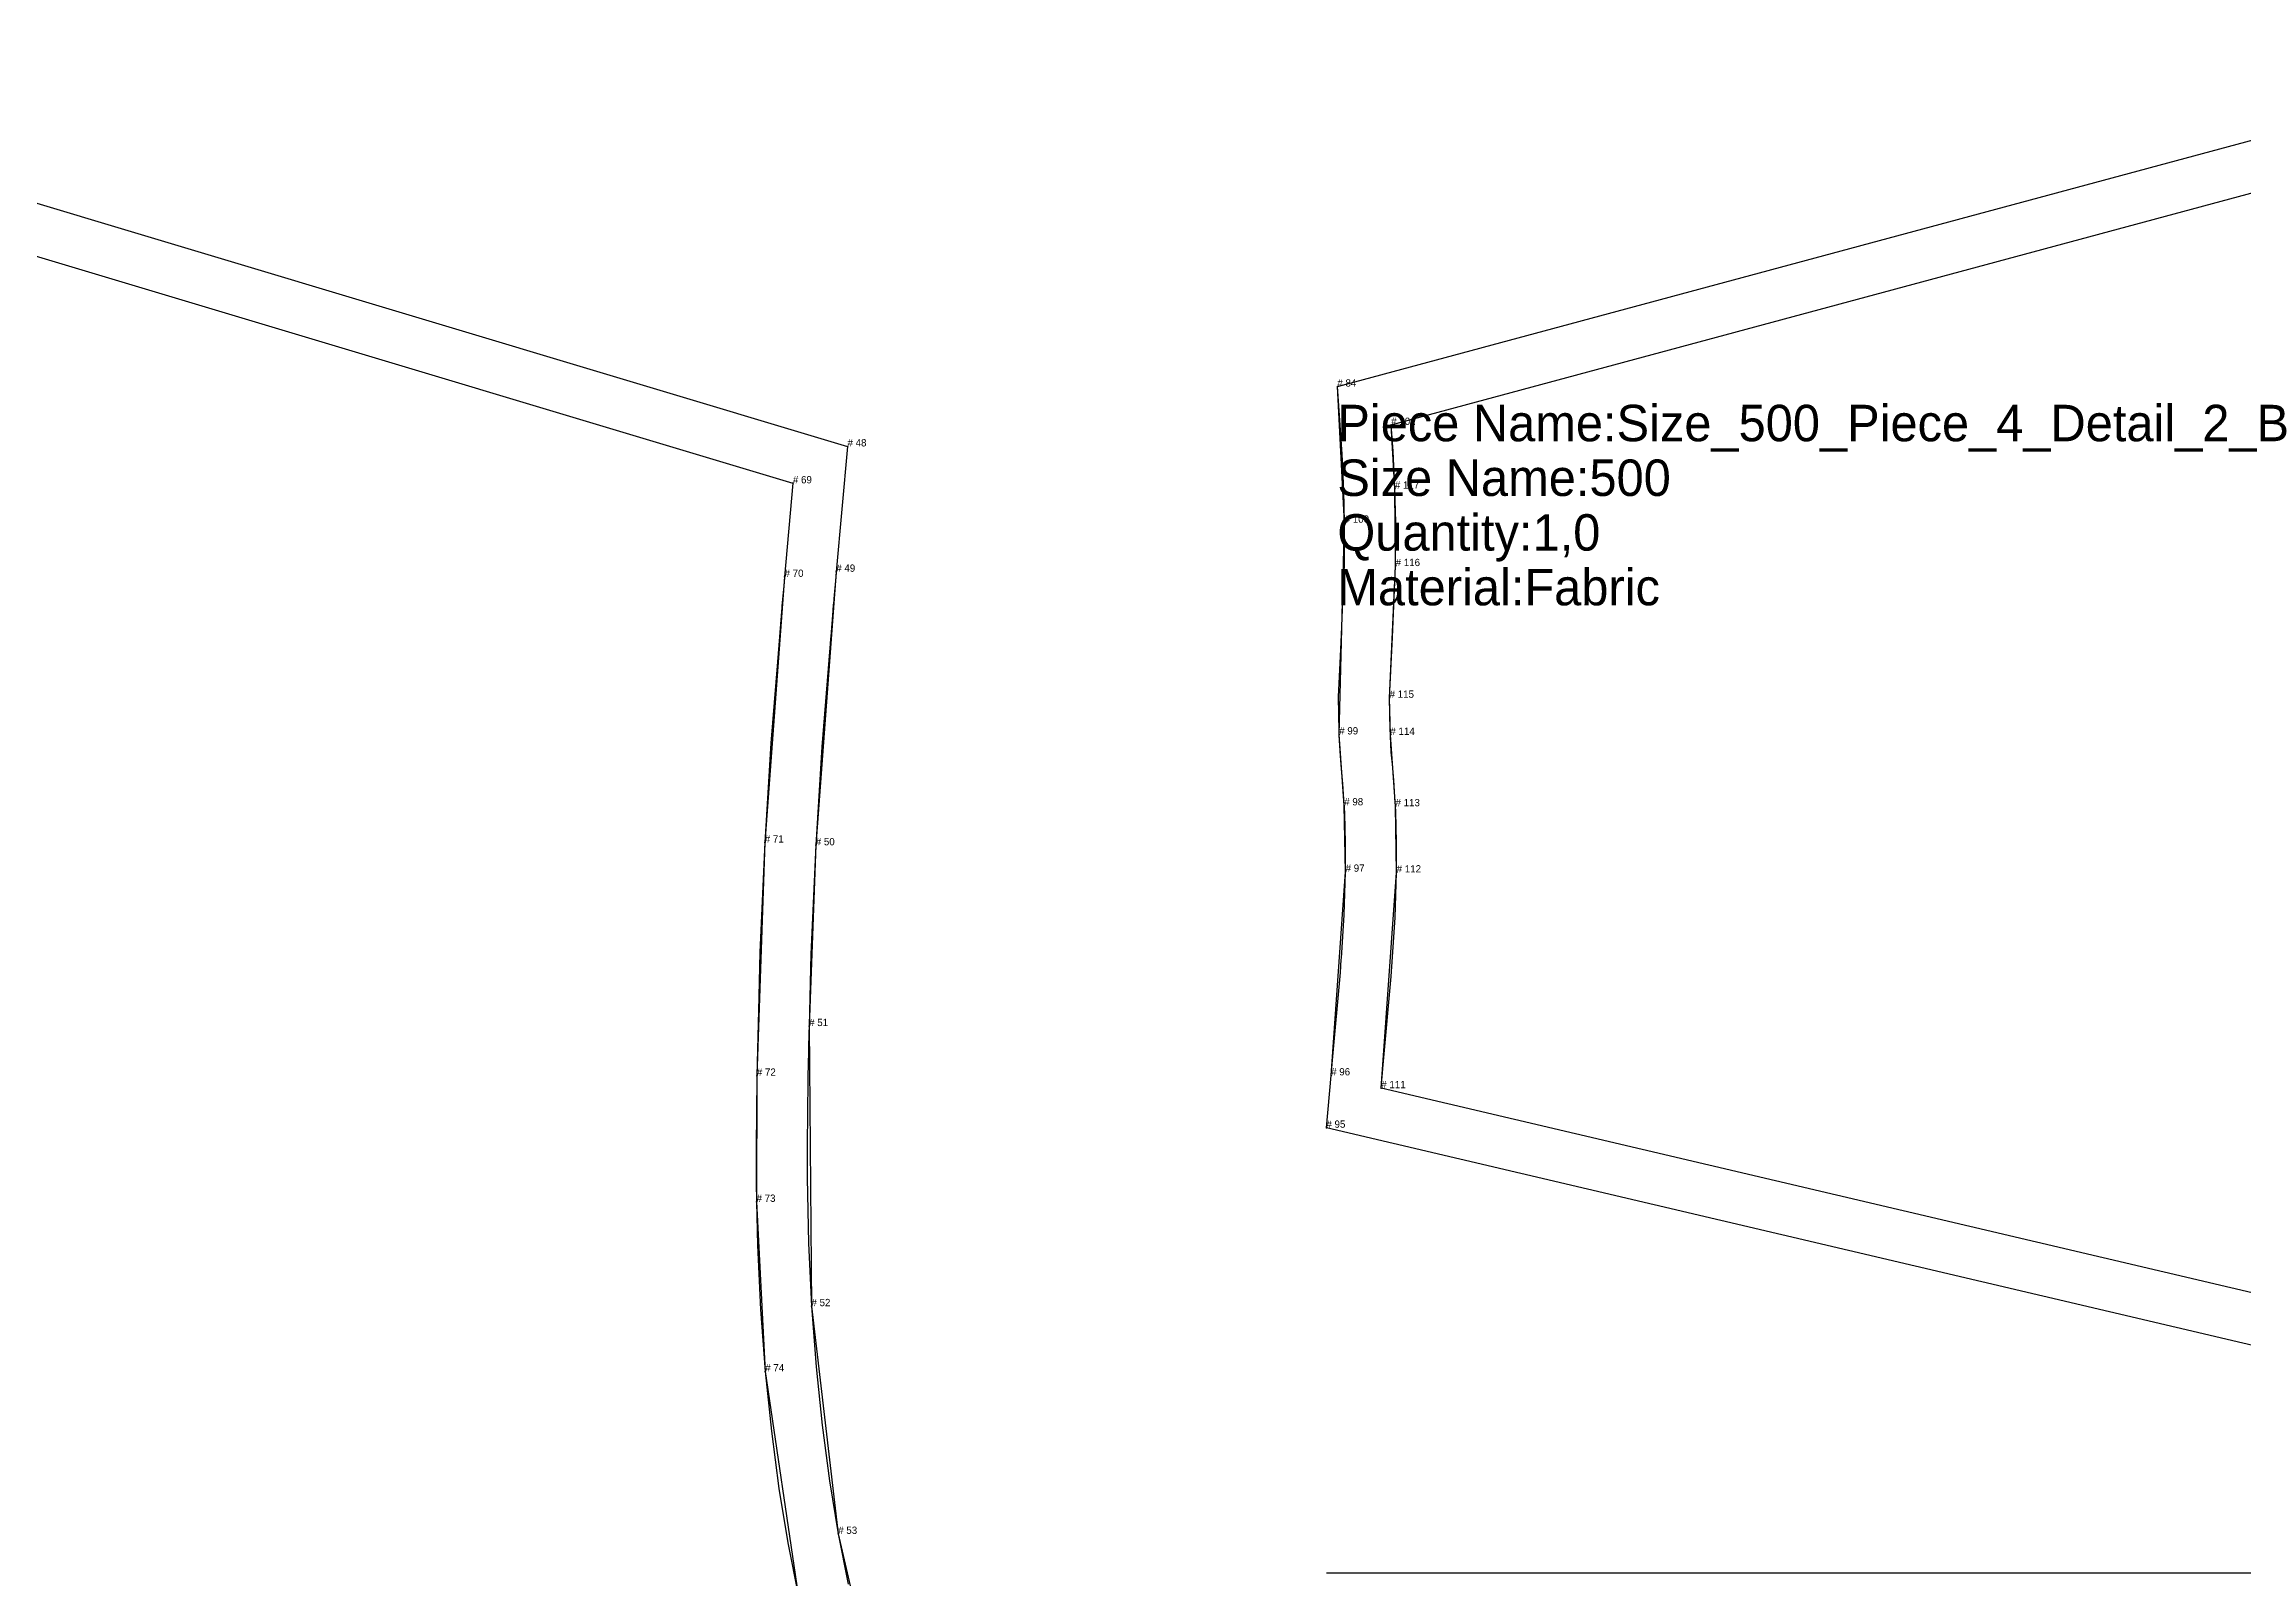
# Model space of a CAD drawing. Extents: x 0 to 1208, y -69 to 896.
# Drawn here: x 604.2 to 905.8, y 685.7 to 896.1 of the extents above; entities that cross this region are included whole.
import ezdxf

# ---------------------------------------------------------------- set-up
doc = ezdxf.new("R2010")
doc.units = 0
for name, color, linetype in [('1', 7, 'CONTINUOUS'), ('14', 7, 'CONTINUOUS'), ('15', 7, 'CONTINUOUS'), ('2', 7, 'CONTINUOUS'), ('3', 7, 'CONTINUOUS'), ('5', 7, 'CONTINUOUS'), ('7', 7, 'CONTINUOUS'), ('84', 7, 'CONTINUOUS'), ('87', 7, 'CONTINUOUS')]:
    doc.layers.add(name, color=color, linetype=linetype)

# ---------------------------------------------------------------- blocks, each defined once
blk = doc.blocks.new('piece_Back_s500_M')
at = {"layer": '1'}
blk.add_lwpolyline([(466.2, 879.06), (481.27, 880.57), (508.52, 885.34), (522.63, 889.33), (529.4, 892.12), (533.92, 895.09), (714.34, 840.91), (712.8, 823.72), (709.99, 786.21), (709.08, 761.41), (709.4, 723), (713.07, 691.77), (717.53, 672.36), (721.68, 660.23), (726.9, 649.4), (732.87, 641.53), (739.92, 634.7), (745.49, 630.95), (753.96, 627.48), (762.74, 625.85), (778.19, 625.17), (778.46, 256.52), (466.2, 256.52)], close=True, dxfattribs=at)
at = {"layer": '14'}
blk.add_lwpolyline([(466.2, 872.04), (482.15, 873.62), (510.1, 878.52), (526.5, 883.26), (530.96, 885.12), (535.2, 887.39), (706.86, 835.85), (705.71, 823.02), (703, 786.58), (701.91, 754.6), (701.87, 737.31), (703.06, 714.05), (707.57, 683.42), (714.55, 659.15), (720.91, 645.78), (727.83, 636.66), (733.02, 631.39), (740.72, 625.6), (749.08, 621.67), (758.52, 619.35), (771.19, 618.34), (771.46, 263.52), (466.2, 263.52)], close=True, dxfattribs=at)
at = {"layer": '2'}
for p in [(714.34, 840.91), (706.86, 835.85)]:
    blk.add_point(p, dxfattribs=at)
at = {"layer": '3'}
for p in [(712.8, 823.72), (705.71, 823.02), (703, 786.58), (709.99, 786.21), (709.08, 761.41), (701.91, 754.6), (701.87, 737.31), (709.4, 723), (703.06, 714.05), (713.07, 691.77)]:
    blk.add_point(p, dxfattribs=at)
at = {"layer": '84'}
blk.add_lwpolyline([(533.92, 895.09), (714.34, 840.91), (712.8, 823.72), (712.79, 823.56), (712.77, 823.4), (712.76, 823.27), (712.75, 823.13), (712.74, 823), (712.47, 819.99), (712.46, 819.85), (712.42, 819.41), (712.4, 819.24), (712.32, 818.37), (712.04, 814.83), (712.02, 814.56), (712, 814.31), (711.98, 814.05), (711.96, 813.86), (711.95, 813.65), (711.93, 813.48), (711.92, 813.28), (710.83, 799.7), (709.99, 786.21), (709.32, 771.29), (709.08, 761.41), (709.07, 761.08), (709.06, 760.79), (709.05, 760.5), (709.05, 760.29), (709.04, 760.08), (709.04, 759.9), (709.03, 759.71), (709.03, 759.56), (709.03, 759.43), (709.02, 759.3), (709.02, 759.17), (708.99, 758.13), (708.99, 758.05), (708.99, 757.98), (708.99, 757.89), (708.9, 754.48), (708.9, 754.38), (708.9, 754.32), (708.9, 754.06), (708.9, 753.97), (708.9, 753.89), (708.82, 745.15), (708.82, 744.89), (708.82, 744.83), (708.81, 740.58), (708.99, 731.63), (709.4, 723), (710.03, 714.67), (710.86, 706.68), (711.88, 699.04), (713.07, 691.77), (714.42, 684.88)], dxfattribs=at)
at = {"layer": '87'}
blk.add_lwpolyline([(535.2, 887.39), (706.86, 835.85), (705.71, 823.02), (705.69, 822.77), (705.67, 822.49), (705.64, 822.23), (705.36, 819.06), (705.35, 818.96), (705.34, 818.81), (704.74, 811.36), (703.85, 800.2), (703, 786.58), (702.33, 771.53), (702.18, 765.53), (702.17, 765.36), (701.91, 754.6), (701.85, 749.26), (701.82, 745.19), (701.81, 740.51), (701.81, 740.17), (701.82, 740.06), (701.82, 739.95), (701.82, 739.84), (701.82, 739.75), (701.87, 737.53), (701.87, 737.49), (701.87, 737.46), (701.87, 737.39), (701.87, 737.31), (702, 731.39), (702.42, 722.56), (703.06, 714.05), (703.91, 705.86), (704.95, 698.01), (706.18, 690.53), (707.57, 683.42)], dxfattribs=at)
at = {"layer": '1'}
for s, p in [('# 48', (714.34, 840.91)), ('# 49', (712.8, 823.72)), ('# 50', (709.99, 786.21)), ('# 51', (709.08, 761.41)), ('# 52', (709.4, 723)), ('# 53', (713.07, 691.77))]:
    blk.add_text(s, height=1, dxfattribs=at).set_placement(p)
at = {"layer": '14'}
for s, p in [('# 69', (706.86, 835.85)), ('# 70', (705.71, 823.02)), ('# 71', (703, 786.58)), ('# 72', (701.91, 754.6)), ('# 73', (701.87, 737.31)), ('# 74', (703.06, 714.05))]:
    blk.add_text(s, height=1, dxfattribs=at).set_placement(p)
blk = doc.blocks.new('piece_Detail_2_s500_M')
at = {"layer": '1'}
blk.add_lwpolyline([(781.49, 849.12), (951.97, 895.09), (956.23, 882.69), (962.28, 871.98), (970.35, 862.62), (982.43, 853.59), (993.32, 848.64), (1005, 845.84), (1014.74, 845.19), (1014.92, 845.19), (1039.58, 844.69), (1039.58, 686.44), (779.99, 747.47), (780.64, 754.65), (782.62, 782.58), (782.43, 791.68), (781.74, 801.41), (782.49, 830.45)], close=True, dxfattribs=at)
at = {"layer": '14'}
blk.add_lwpolyline([(788.87, 843.86), (947.26, 886.57), (951.28, 876.76), (958.6, 865.2), (968.03, 855.26), (978.94, 847.52), (991.04, 842.02), (1000.71, 839.45), (1010.72, 838.28), (1029.58, 837.89), (1029.58, 695.98), (787.51, 752.89), (789.62, 782.48), (789.46, 791.56), (788.76, 801.35), (788.65, 806.44), (789.48, 824.5), (789.37, 835.11)], close=True, dxfattribs=at)
at = {"layer": '2'}
for p in [(951.97, 895.09), (947.26, 886.57), (781.49, 849.12), (1039.58, 844.69), (788.87, 843.86), (1029.58, 837.89), (787.51, 752.89), (779.99, 747.47), (1029.58, 695.98), (1039.58, 686.44)]:
    blk.add_point(p, dxfattribs=at)
at = {"layer": '3'}
for p in [(956.23, 882.69), (951.28, 876.76), (962.28, 871.98), (958.6, 865.2), (970.35, 862.62), (968.03, 855.26), (982.43, 853.59), (978.94, 847.52), (993.32, 848.64), (1005, 845.84), (1014.74, 845.19), (1014.92, 845.19), (991.04, 842.02), (1000.71, 839.45), (1010.72, 838.28), (789.37, 835.11), (782.49, 830.45), (789.48, 824.5), (788.65, 806.44), (781.74, 801.41), (788.76, 801.35), (782.43, 791.68), (789.46, 791.56), (782.62, 782.58), (789.62, 782.48), (780.64, 754.65)]:
    blk.add_point(p, dxfattribs=at)
at = {"layer": '5'}
blk.add_line((779.99, 686.44), (1039.58, 686.44), dxfattribs=at)
at = {"layer": '7'}
blk.add_line((918.19, 746.75), (918.19, 846.75), dxfattribs=at)
at = {"layer": '84'}
blk.add_lwpolyline([(781.49, 849.12), (951.97, 895.09), (954.01, 888.43), (955.05, 885.53), (956.23, 882.69), (957.54, 879.91), (958.99, 877.2), (960.57, 874.55), (962.28, 871.98), (964.12, 869.5), (966.09, 867.1), (968.2, 864.76), (969.28, 863.67), (970.35, 862.62), (972.61, 860.56), (974.95, 858.64), (977.37, 856.83), (979.86, 855.15), (982.43, 853.59), (985.06, 852.16), (987.76, 850.86), (990.52, 849.68), (993.32, 848.64), (996.18, 847.73), (999.08, 846.96), (1002.02, 846.33), (1005, 845.84), (1008, 845.48), (1011.06, 845.27), (1012.58, 845.23), (1012.84, 845.23), (1013.09, 845.22), (1013.32, 845.22), (1013.55, 845.21), (1013.77, 845.21), (1013.98, 845.2), (1014.18, 845.2), (1014.38, 845.2), (1014.56, 845.19), (1014.74, 845.19), (1014.92, 845.19), (1039.58, 844.69), (1039.58, 686.44), (779.99, 747.47), (780.64, 754.65), (780.82, 756.72), (781.92, 768.75), (782.03, 770.55), (782.04, 770.71), (782.44, 776.65), (782.62, 782.58), (782.62, 786.54), (782.5, 790.55), (782.45, 791.38), (782.45, 791.49), (782.44, 791.6), (782.43, 791.68), (782.43, 791.79), (782.25, 794.62), (782.07, 796.7), (781.91, 798.48), (781.75, 801.3), (781.75, 801.33), (781.74, 801.39), (781.74, 801.41), (781.72, 801.85), (781.65, 806.56), (781.91, 812.13), (781.91, 812.16), (782.04, 815.06), (782.2, 818.56), (782.21, 818.66), (782.48, 824.67), (782.49, 830.45), (782.38, 834.86), (782.13, 839.84)], close=True, dxfattribs=at)
at = {"layer": '87'}
blk.add_lwpolyline([(788.87, 843.86), (947.26, 886.57), (947.36, 886.22), (948.52, 883), (949.82, 879.85), (951.28, 876.76), (952.89, 873.75), (954.65, 870.81), (956.55, 867.96), (958.6, 865.2), (960.78, 862.53), (963.11, 859.96), (964.33, 858.72), (965.54, 857.53), (968.03, 855.26), (970.63, 853.13), (973.31, 851.12), (976.08, 849.25), (978.94, 847.52), (981.87, 845.93), (984.86, 844.48), (987.93, 843.18), (991.04, 842.02), (994.22, 841.01), (997.44, 840.16), (1000.71, 839.45), (1004.02, 838.9), (1007.36, 838.51), (1010.72, 838.28), (1012.42, 838.23), (1029.58, 837.89), (1029.58, 695.98), (787.51, 752.89), (787.79, 756.09), (788.89, 768.2), (789.43, 776.31), (789.62, 782.48), (789.62, 786.64), (789.5, 790.86), (789.46, 791.56), (789.45, 791.63), (789.45, 791.73), (789.44, 791.84), (789.43, 791.91), (789.43, 792.01), (789.24, 795.15), (789.04, 797.33), (788.89, 798.99), (788.76, 801.21), (788.76, 801.27), (788.76, 801.35), (788.71, 802.1), (788.65, 806.44), (789.04, 814.74), (789.48, 824.5), (789.49, 830.54), (789.37, 835.11), (789.12, 840.26)], close=True, dxfattribs=at)
at = {"layer": '1'}
for s, height, p in [('# 85', 1, (951.97, 895.09)), ('# 86', 1, (956.23, 882.69)), ('# 87', 1, (962.28, 871.98)), ('# 88', 1, (970.35, 862.62)), ('# 89', 1, (982.43, 853.59)), ('# 84', 1, (781.49, 849.12)), ('# 90', 1, (993.32, 848.64)), ('Piece Name:Size_500_Piece_4_Detail_2_B', 5, (781.49, 841.62)), ('# 91', 1, (1005, 845.84)), ('# 92', 1, (1014.74, 845.19)), ('# 93', 1, (1014.92, 845.19)), ('# 11', 1, (1039.58, 844.69)), ('Size Name:500', 5, (781.49, 834.12)), ('Quantity:1,0', 5, (781.49, 826.62)), ('# 100', 1, (782.49, 830.45)), ('Material:Fabric', 5, (781.49, 819.12)), ('# 99', 1, (781.74, 801.41)), ('# 98', 1, (782.43, 791.68)), ('# 97', 1, (782.62, 782.58)), ('# 96', 1, (780.64, 754.65)), ('# 95', 1, (779.99, 747.47)), ('# 94', 1, (1039.58, 686.44))]:
    blk.add_text(s, height=height, dxfattribs=at).set_placement(p)
at = {"layer": '14'}
for s, p in [('# 102', (947.26, 886.57)), ('# 103', (951.28, 876.76)), ('# 104', (958.6, 865.2)), ('# 105', (968.03, 855.26)), ('# 106', (978.94, 847.52)), ('# 101', (788.87, 843.86)), ('# 107', (991.04, 842.02)), ('# 108', (1000.71, 839.45)), ('# 109', (1010.72, 838.28)), ('# 11', (1029.58, 837.89)), ('# 117', (789.37, 835.11)), ('# 116', (789.48, 824.5)), ('# 115', (788.65, 806.44)), ('# 114', (788.76, 801.35)), ('# 113', (789.46, 791.56)), ('# 112', (789.62, 782.48)), ('# 111', (787.51, 752.89)), ('# 110', (1029.58, 695.98))]:
    blk.add_text(s, height=1, dxfattribs=at).set_placement(p)
at = {"layer": '15'}
blk.add_text('Size 500', height=6.35, dxfattribs=at).set_placement((918.2, 848.07))

msp = doc.modelspace()

# ---------------------------------------------------------------- block references
at = {"layer": '1'}
for name in ['piece_Back_s500_M', 'piece_Detail_2_s500_M']:
    msp.add_blockref(name, (0, 0), dxfattribs=at)

doc.saveas('drawing.dxf')
